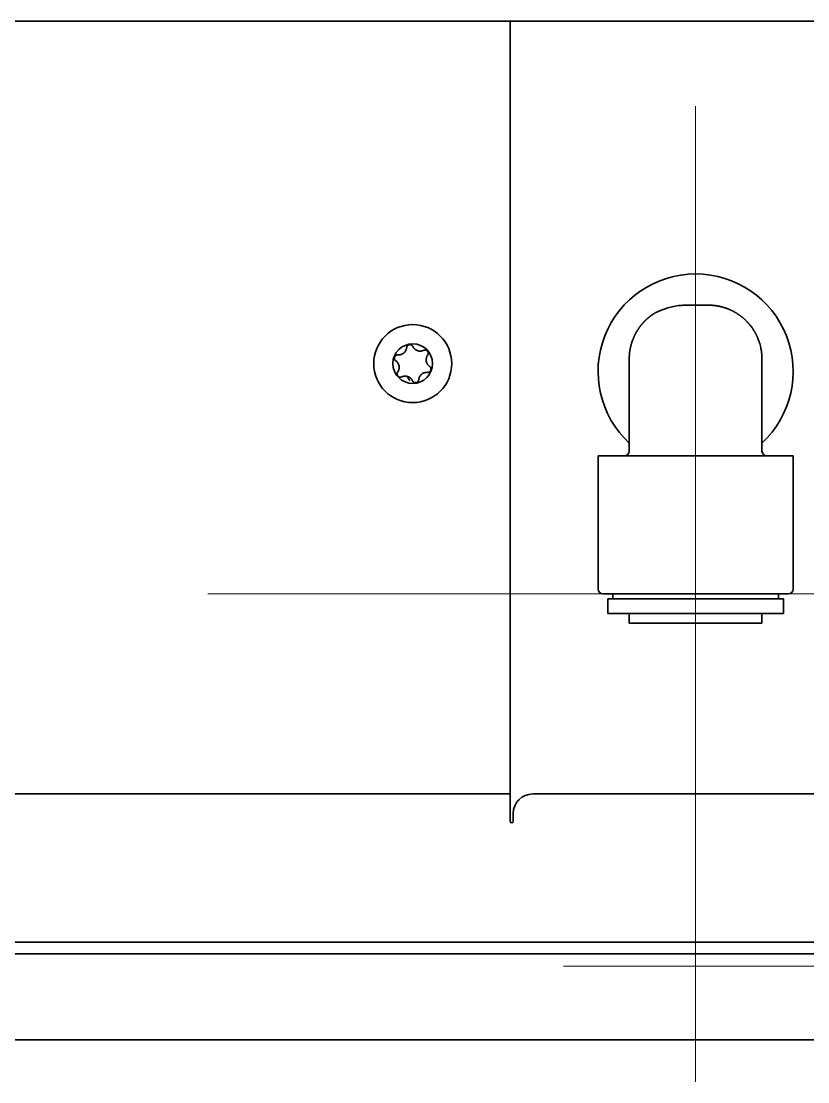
# Model space of a CAD drawing. Extents: x -760 to 4209, y 5795 to 10697.
# Drawn here: x -109 to -28.4, y 7995.1 to 8103.8 of the extents above; entities that cross this region are included whole.
import ezdxf

# ---------------------------------------------------------------- set-up
doc = ezdxf.new("R2010")
doc.units = 0
doc.header["$LTSCALE"] = 5
doc.layers.get('0').update_dxf_attribs({"linetype": 'CONTINUOUS', "lineweight": 0})
doc.layers.add('ORTHO$15', color=7, linetype='CONTINUOUS', true_color=0xffffff)

msp = doc.modelspace()

# ---------------------------------------------------------------- linework, layer by layer
at = {"color": 4}
for p, q in [((-39.86, 8095.1), (-39.86, 7995.1)), ((-89.86, 8045.1), (10.14, 8045.1))]:
    msp.add_line(p, q, dxfattribs=at)
at = {"color": 6}
msp.add_line((-53.39, 8006.95), (46.61, 8006.95), dxfattribs=at)
at = {"layer": 'ORTHO$15', "color": 7, "linetype": 'Continuous', "lineweight": 35, "extrusion": (0, 1, 0)}
for p, q in [((99.89, 8103.8), (-701.82, 8103.8)), ((-58.86, 8103.6), (-58.86, 8103.8)), ((-58.86, 8103.6), (-58.86, 8025.4)), ((-41.16, 8074.7), (-38.56, 8074.7)), ((-46.66, 8059.75), (-46.66, 8069.2)), ((-33.06, 8069.2), (-33.06, 8059.75)), ((-29.86, 8059.25), (-49.86, 8059.25)), ((-49.86, 8059.25), (-49.86, 8045.6)), ((-29.86, 8045.6), (-29.86, 8059.25)), ((-30.36, 8045.1), (-49.36, 8045.1)), ((-48.36, 8045.1), (-48.36, 8044.6)), ((-31.36, 8044.6), (-31.36, 8045.1)), ((-48.86, 8044.6), (-30.86, 8044.6)), ((-48.86, 8044.6), (-48.86, 8043.1)), ((-30.86, 8043.1), (-30.86, 8044.6)), ((-30.86, 8043.1), (-48.86, 8043.1)), ((-46.66, 8043.1), (-46.66, 8042.1)), ((-33.06, 8042.1), (-33.06, 8043.1)), ((-33.06, 8042.1), (-46.66, 8042.1)), ((-58.86, 8024.6), (-525.46, 8024.6)), ((-525.46, 8024.6), (-58.86, 8024.6)), ((-58.86, 8024.6), (-58.86, 8025.4)), ((-58.86, 8022.8), (-58.86, 8024.6)), ((-56.56, 8024.6), (-14.19, 8024.6)), ((-58.86, 8022.8), (-58.86, 8021.8)), ((-58.56, 8022.6), (-58.56, 8021.8)), ((-12.56, 8009.4), (-756.46, 8009.4)), ((-691.81, 8008.2), (-8.08, 8008.2)), ((34.89, 7999.4), (-691.81, 7999.4))]:
    msp.add_line(p, q, dxfattribs=at)
at = {"layer": 'ORTHO$15', "color": 7, "linetype": 'Continuous', "lineweight": 35}
msp.add_circle((-68.86, 8068.71), 4, dxfattribs=at)
at = {"layer": 'ORTHO$15', "color": 7, "linetype": 'Continuous', "lineweight": 35, "extrusion": (0, 0, -1)}
msp.add_circle((68.86, 8068.71), 2.03, dxfattribs=at)
at = {"layer": 'ORTHO$15', "color": 7, "linetype": 'Continuous', "lineweight": 35}
for centre, radius, start, end in [((-39.86, 8067.9), 10, 312.8479, 227.152), ((-68.86, 8067.4), 0.5, 180, 238.14), ((-47.16, 8059.75), 0.5, 270, 0), ((-32.56, 8059.75), 0.5, 180, 270), ((-49.36, 8045.6), 0.5, 180, 270), ((-30.36, 8045.6), 0.5, 270, 360), ((-56.56, 8022.6), 2, 90, 180), ((-58.71, 8021.8), 0.15, 180, 0)]:
    msp.add_arc(centre, radius, start, end, dxfattribs=at)
for points, knots in [([(-41.16, 8074.69), (-41.37, 8074.68), (-41.77, 8074.64), (-42.6, 8074.48), (-43.18, 8074.28), (-43.56, 8074.12)], [0, 0, 0, 0, 0.271967, 0.533633, 1, 1, 1, 1]), ([(-38.56, 8074.7), (-38.55, 8074.7), (-38.53, 8074.7), (-38.5, 8074.7), (-38.47, 8074.7), (-38.43, 8074.7), (-38.4, 8074.7), (-38.37, 8074.7), (-38.33, 8074.7), (-38.3, 8074.7), (-38.27, 8074.69), (-38.23, 8074.69), (-38.2, 8074.69), (-38.17, 8074.69), (-38.13, 8074.69), (-38.1, 8074.68), (-38.07, 8074.68), (-38.04, 8074.68), (-38, 8074.67), (-37.97, 8074.67), (-37.94, 8074.67), (-37.9, 8074.66), (-37.87, 8074.66), (-37.84, 8074.65), (-37.8, 8074.65), (-37.77, 8074.64), (-37.74, 8074.64), (-37.71, 8074.63), (-37.67, 8074.63), (-37.64, 8074.62), (-37.61, 8074.62), (-37.57, 8074.61), (-37.54, 8074.61), (-37.51, 8074.6), (-37.48, 8074.59), (-37.44, 8074.59), (-37.41, 8074.58), (-37.38, 8074.57), (-37.35, 8074.57), (-37.31, 8074.56), (-37.28, 8074.55), (-37.25, 8074.54), (-37.22, 8074.53), (-37.18, 8074.53), (-37.15, 8074.52), (-37.12, 8074.51), (-37.09, 8074.5), (-37.06, 8074.49), (-37.02, 8074.48), (-36.99, 8074.47), (-36.96, 8074.46), (-36.93, 8074.45), (-36.9, 8074.44), (-36.86, 8074.43), (-36.83, 8074.42), (-36.8, 8074.41), (-36.77, 8074.4), (-36.74, 8074.39), (-36.71, 8074.38), (-36.68, 8074.37), (-36.64, 8074.36), (-36.61, 8074.34), (-36.58, 8074.33), (-36.55, 8074.32), (-36.52, 8074.31), (-36.49, 8074.29), (-36.46, 8074.28), (-36.42, 8074.27), (-36.37, 8074.24), (-36.31, 8074.22), (-36.26, 8074.19), (-36.2, 8074.17), (-36.14, 8074.14), (-36.09, 8074.11), (-36.03, 8074.08), (-35.97, 8074.05), (-35.92, 8074.02), (-35.86, 8073.99), (-35.81, 8073.96), (-35.75, 8073.93), (-35.7, 8073.9), (-35.64, 8073.86), (-35.59, 8073.83), (-35.53, 8073.79), (-35.48, 8073.76), (-35.43, 8073.72), (-35.37, 8073.68), (-35.32, 8073.64), (-35.27, 8073.6), (-35.21, 8073.56), (-35.16, 8073.52), (-35.11, 8073.48), (-35.06, 8073.44), (-35.01, 8073.4), (-34.95, 8073.35), (-34.9, 8073.31), (-34.85, 8073.26), (-34.8, 8073.22), (-34.75, 8073.17), (-34.71, 8073.12), (-34.66, 8073.07), (-34.61, 8073.02), (-34.58, 8072.99), (-34.56, 8072.97)], [0, 0, 0, 0, 0.007246, 0.014493, 0.021741, 0.028991, 0.036242, 0.043494, 0.050748, 0.058003, 0.065259, 0.072517, 0.079777, 0.087038, 0.094301, 0.101566, 0.108833, 0.116101, 0.123372, 0.130644, 0.137918, 0.145195, 0.152473, 0.159754, 0.167037, 0.174322, 0.18161, 0.1889, 0.196192, 0.203487, 0.210784, 0.218084, 0.225386, 0.232692, 0.24, 0.24731, 0.254624, 0.26194, 0.26926, 0.276582, 0.283908, 0.291236, 0.298568, 0.305903, 0.313241, 0.320582, 0.327927, 0.335275, 0.342627, 0.349982, 0.35734, 0.364702, 0.372068, 0.379438, 0.386811, 0.394188, 0.401569, 0.408954, 0.416342, 0.423735, 0.431132, 0.438533, 0.445937, 0.453347, 0.46076, 0.468178, 0.4756, 0.483026, 0.496775, 0.510581, 0.524444, 0.538365, 0.552343, 0.566381, 0.580476, 0.59463, 0.608844, 0.623117, 0.637449, 0.651842, 0.666295, 0.680808, 0.695382, 0.710017, 0.724713, 0.739471, 0.754291, 0.769172, 0.784116, 0.799122, 0.814192, 0.829324, 0.844519, 0.859778, 0.8751, 0.890487, 0.905937, 0.921452, 0.937032, 0.952676, 0.968386, 0.98416, 1, 1, 1, 1]), ([(-45.25, 8072.88), (-45.24, 8072.89), (-45.23, 8072.91), (-45.2, 8072.93), (-45.18, 8072.96), (-45.16, 8072.98), (-45.14, 8073.01), (-45.11, 8073.03), (-45.09, 8073.05), (-45.07, 8073.08), (-45.04, 8073.1), (-45.02, 8073.13), (-45, 8073.15), (-44.97, 8073.17), (-44.95, 8073.19), (-44.92, 8073.22), (-44.9, 8073.24), (-44.88, 8073.26), (-44.85, 8073.28), (-44.83, 8073.31), (-44.8, 8073.33), (-44.78, 8073.35), (-44.75, 8073.37), (-44.73, 8073.39), (-44.7, 8073.41), (-44.68, 8073.43), (-44.65, 8073.45), (-44.63, 8073.47), (-44.6, 8073.49), (-44.58, 8073.51), (-44.55, 8073.53), (-44.53, 8073.55), (-44.5, 8073.57), (-44.48, 8073.59), (-44.45, 8073.61), (-44.43, 8073.63), (-44.4, 8073.65), (-44.38, 8073.67), (-44.35, 8073.69), (-44.32, 8073.7), (-44.3, 8073.72), (-44.27, 8073.74), (-44.25, 8073.76), (-44.22, 8073.78), (-44.19, 8073.79), (-44.17, 8073.81), (-44.14, 8073.83), (-44.11, 8073.84), (-44.09, 8073.86), (-44.06, 8073.88), (-44.04, 8073.89), (-44.01, 8073.91), (-43.98, 8073.93), (-43.96, 8073.94), (-43.94, 8073.95), (-43.93, 8073.96)], [0, 0, 0, 0, 0.019944, 0.039845, 0.059704, 0.079521, 0.099296, 0.119028, 0.138718, 0.158366, 0.177972, 0.197536, 0.217058, 0.236539, 0.255977, 0.275374, 0.294729, 0.314042, 0.333314, 0.352545, 0.371734, 0.390881, 0.409988, 0.429053, 0.448077, 0.46706, 0.486002, 0.504902, 0.523762, 0.542582, 0.56136, 0.580098, 0.598795, 0.617452, 0.636068, 0.654643, 0.673179, 0.691674, 0.710129, 0.728543, 0.746918, 0.765253, 0.783548, 0.801803, 0.820018, 0.838193, 0.856329, 0.874426, 0.892483, 0.9105, 0.928478, 0.946417, 0.964317, 0.982178, 1, 1, 1, 1]), ([(-43.54, 8074.12), (-43.66, 8074.08), (-43.81, 8074.02), (-43.9, 8073.97), (-43.93, 8073.96)], [0, 0, 0, 0, 0.723431, 1, 1, 1, 1]), ([(-45.91, 8071.99), (-45.9, 8072), (-45.89, 8072.02), (-45.87, 8072.05), (-45.85, 8072.08), (-45.83, 8072.11), (-45.81, 8072.14), (-45.79, 8072.17), (-45.77, 8072.2), (-45.75, 8072.23), (-45.73, 8072.26), (-45.71, 8072.29), (-45.69, 8072.32), (-45.67, 8072.35), (-45.65, 8072.38), (-45.63, 8072.41), (-45.61, 8072.44), (-45.59, 8072.47), (-45.57, 8072.5), (-45.55, 8072.53), (-45.53, 8072.55), (-45.5, 8072.58), (-45.48, 8072.61), (-45.46, 8072.64), (-45.44, 8072.67), (-45.41, 8072.69), (-45.39, 8072.72), (-45.37, 8072.75), (-45.34, 8072.78), (-45.32, 8072.8), (-45.3, 8072.83), (-45.27, 8072.86), (-45.26, 8072.88), (-45.25, 8072.88)], [0, 0, 0, 0, 0.032544, 0.065067, 0.097571, 0.130056, 0.162521, 0.194966, 0.227392, 0.259799, 0.292186, 0.324554, 0.356903, 0.389233, 0.421545, 0.453837, 0.486111, 0.518365, 0.550602, 0.582819, 0.615019, 0.6472, 0.679362, 0.711507, 0.743633, 0.775741, 0.807831, 0.839904, 0.871958, 0.903995, 0.936014, 0.968016, 1, 1, 1, 1]), ([(-34.56, 8072.97), (-34.56, 8072.97), (-34.56, 8072.97), (-34.56, 8072.97), (-34.56, 8072.97), (-34.56, 8072.97), (-34.56, 8072.97), (-34.56, 8072.97), (-34.56, 8072.97), (-34.56, 8072.97), (-34.56, 8072.97), (-34.56, 8072.97), (-34.55, 8072.97), (-34.55, 8072.96), (-34.55, 8072.96), (-34.55, 8072.96), (-34.55, 8072.96), (-34.55, 8072.96), (-34.54, 8072.95), (-34.54, 8072.95), (-34.54, 8072.95), (-34.54, 8072.95), (-34.53, 8072.94), (-34.53, 8072.94), (-34.53, 8072.94), (-34.53, 8072.94), (-34.52, 8072.93), (-34.52, 8072.93), (-34.52, 8072.93), (-34.51, 8072.92), (-34.51, 8072.92), (-34.51, 8072.91), (-34.5, 8072.91), (-34.5, 8072.91), (-34.49, 8072.9), (-34.49, 8072.9), (-34.49, 8072.89), (-34.48, 8072.89), (-34.48, 8072.88), (-34.47, 8072.88), (-34.47, 8072.87), (-34.46, 8072.87), (-34.46, 8072.86), (-34.45, 8072.86), (-34.45, 8072.85), (-34.44, 8072.84), (-34.44, 8072.84), (-34.43, 8072.83), (-34.43, 8072.82), (-34.42, 8072.82), (-34.41, 8072.81), (-34.41, 8072.8), (-34.39, 8072.78), (-34.36, 8072.74), (-34.31, 8072.69), (-34.24, 8072.6), (-34.14, 8072.47), (-34.04, 8072.34), (-33.98, 8072.24), (-33.95, 8072.19), (-33.91, 8072.13), (-33.88, 8072.08), (-33.84, 8072.02), (-33.81, 8071.96), (-33.77, 8071.9), (-33.74, 8071.84), (-33.7, 8071.78), (-33.67, 8071.71), (-33.64, 8071.65), (-33.61, 8071.58), (-33.59, 8071.54), (-33.57, 8071.51)], [0, 0, 0, 0, 0.000072, 0.00024, 0.000507, 0.000875, 0.001344, 0.001915, 0.002586, 0.003359, 0.004234, 0.00521, 0.006287, 0.007466, 0.008746, 0.010127, 0.01161, 0.013195, 0.014881, 0.016668, 0.018557, 0.020547, 0.022639, 0.024832, 0.027126, 0.029523, 0.03202, 0.034619, 0.03732, 0.040122, 0.043025, 0.04603, 0.049136, 0.052344, 0.055653, 0.059064, 0.062576, 0.06619, 0.069905, 0.073722, 0.07764, 0.08166, 0.085781, 0.090003, 0.094327, 0.098753, 0.10328, 0.107908, 0.112638, 0.11747, 0.122403, 0.127437, 0.132573, 0.172413, 0.210134, 0.245735, 0.368661, 0.489602, 0.52566, 0.562252, 0.599377, 0.637035, 0.675227, 0.713952, 0.753212, 0.793006, 0.833335, 0.874199, 0.915597, 0.957531, 1, 1, 1, 1]), ([(-46.52, 8070.44), (-46.52, 8070.44), (-46.52, 8070.45), (-46.52, 8070.45), (-46.52, 8070.45), (-46.52, 8070.46), (-46.52, 8070.46), (-46.52, 8070.47), (-46.51, 8070.48), (-46.51, 8070.49), (-46.51, 8070.5), (-46.51, 8070.51), (-46.5, 8070.52), (-46.5, 8070.54), (-46.5, 8070.55), (-46.49, 8070.57), (-46.49, 8070.58), (-46.48, 8070.6), (-46.48, 8070.62), (-46.47, 8070.64), (-46.47, 8070.66), (-46.46, 8070.68), (-46.46, 8070.71), (-46.45, 8070.73), (-46.43, 8070.78), (-46.41, 8070.86), (-46.37, 8070.97), (-46.33, 8071.08), (-46.3, 8071.18), (-46.26, 8071.27), (-46.23, 8071.36), (-46.19, 8071.43), (-46.16, 8071.51), (-46.12, 8071.59), (-46.09, 8071.66), (-46.05, 8071.73), (-46.01, 8071.8), (-45.98, 8071.86), (-45.94, 8071.93), (-45.92, 8071.97), (-45.91, 8071.99)], [0, 0, 0, 0, 0.001084, 0.002835, 0.005255, 0.008345, 0.012105, 0.016535, 0.021635, 0.027404, 0.033844, 0.040955, 0.048735, 0.057185, 0.066306, 0.076097, 0.086558, 0.09769, 0.109492, 0.121964, 0.135106, 0.148918, 0.163401, 0.178554, 0.194377, 0.260115, 0.3281, 0.398332, 0.47081, 0.524543, 0.577151, 0.628633, 0.67899, 0.728222, 0.776329, 0.823312, 0.86917, 0.913904, 0.957514, 1, 1, 1, 1]), ([(-33.57, 8071.51), (-33.57, 8071.51), (-33.57, 8071.5), (-33.56, 8071.47), (-33.53, 8071.42), (-33.49, 8071.33), (-33.44, 8071.2), (-33.38, 8071.05), (-33.32, 8070.86), (-33.25, 8070.64), (-33.2, 8070.41), (-33.16, 8070.23), (-33.14, 8070.09), (-33.11, 8069.94), (-33.1, 8069.83), (-33.09, 8069.73), (-33.08, 8069.67), (-33.08, 8069.6), (-33.07, 8069.53), (-33.07, 8069.47), (-33.07, 8069.4), (-33.07, 8069.34), (-33.07, 8069.27), (-33.06, 8069.22), (-33.06, 8069.2)], [0, 0, 0, 0, 0.005143, 0.01713, 0.034627, 0.070672, 0.141624, 0.208878, 0.274101, 0.391511, 0.502149, 0.563917, 0.625502, 0.686904, 0.748126, 0.776277, 0.804386, 0.832454, 0.86048, 0.888465, 0.916409, 0.944313, 0.972176, 1, 1, 1, 1]), ([(-70.38, 8069.6), (-70.32, 8069.6), (-70.27, 8069.6), (-70.19, 8069.61), (-70.16, 8069.61), (-70.12, 8069.62), (-70.11, 8069.62), (-70.09, 8069.63), (-70.07, 8069.63), (-70.01, 8069.65), (-69.96, 8069.67), (-69.9, 8069.71), (-69.89, 8069.71), (-69.86, 8069.73), (-69.85, 8069.74), (-69.82, 8069.76), (-69.8, 8069.77), (-69.73, 8069.83), (-69.7, 8069.87), (-69.65, 8069.93), (-69.63, 8069.95), (-69.61, 8069.99), (-69.6, 8070), (-69.59, 8070.02), (-69.58, 8070.03), (-69.55, 8070.09), (-69.53, 8070.14), (-69.51, 8070.22), (-69.5, 8070.25), (-69.49, 8070.3), (-69.49, 8070.32), (-69.48, 8070.35)], [0, 0, 0, 0, 0.125, 0.125, 0.1875, 0.1875, 0.21875, 0.21875, 0.25, 0.25, 0.375, 0.375, 0.40625, 0.40625, 0.4375, 0.4375, 0.5, 0.5, 0.625, 0.625, 0.6875, 0.6875, 0.71875, 0.71875, 0.75, 0.75, 0.875, 0.875, 0.9375, 0.9375, 1, 1, 1, 1]), ([(-69.48, 8070.35), (-69.48, 8070.37), (-69.48, 8070.4), (-69.47, 8070.44), (-69.45, 8070.46), (-69.45, 8070.47), (-69.44, 8070.49), (-69.44, 8070.5), (-69.42, 8070.52), (-69.41, 8070.53), (-69.39, 8070.55), (-69.39, 8070.56), (-69.37, 8070.57), (-69.37, 8070.58), (-69.34, 8070.6), (-69.33, 8070.61), (-69.3, 8070.62), (-69.3, 8070.62), (-69.28, 8070.63), (-69.27, 8070.63), (-69.24, 8070.64), (-69.23, 8070.65), (-69.2, 8070.65), (-69.19, 8070.66), (-69.17, 8070.66), (-69.16, 8070.66), (-69.13, 8070.66), (-69.12, 8070.66), (-69.09, 8070.65), (-69.08, 8070.65), (-69.06, 8070.65), (-69.05, 8070.64), (-69.03, 8070.63), (-69.01, 8070.63), (-68.98, 8070.61), (-68.98, 8070.61), (-68.96, 8070.6), (-68.95, 8070.59), (-68.93, 8070.58), (-68.92, 8070.57), (-68.9, 8070.55), (-68.89, 8070.54), (-68.88, 8070.53), (-68.88, 8070.52), (-68.86, 8070.5), (-68.85, 8070.48), (-68.84, 8070.46)], [0, 0, 0, 0, 0.0625, 0.125, 0.125, 0.15625, 0.15625, 0.1875, 0.1875, 0.25, 0.25, 0.28125, 0.28125, 0.3125, 0.3125, 0.375, 0.375, 0.40625, 0.40625, 0.4375, 0.4375, 0.5, 0.5, 0.53125, 0.53125, 0.5625, 0.5625, 0.625, 0.625, 0.65625, 0.65625, 0.6875, 0.6875, 0.75, 0.75, 0.78125, 0.78125, 0.8125, 0.8125, 0.875, 0.875, 0.90625, 0.90625, 0.9375, 0.9375, 1, 1, 1, 1]), ([(-68.84, 8070.46), (-68.82, 8070.42), (-68.79, 8070.37), (-68.75, 8070.31), (-68.73, 8070.28), (-68.7, 8070.25), (-68.69, 8070.24), (-68.68, 8070.23), (-68.67, 8070.22), (-68.62, 8070.17), (-68.57, 8070.14), (-68.52, 8070.1), (-68.5, 8070.1), (-68.48, 8070.08), (-68.47, 8070.08), (-68.43, 8070.06), (-68.41, 8070.05), (-68.33, 8070.02), (-68.28, 8070.01), (-68.21, 8070), (-68.2, 8069.99), (-68.17, 8069.99), (-68.13, 8069.99), (-68.06, 8069.99), (-68.01, 8069.99), (-67.97, 8070), (-67.95, 8070), (-67.93, 8070.01), (-67.92, 8070.01), (-67.85, 8070.03), (-67.8, 8070.04), (-67.75, 8070.07)], [0, 0, 0, 0, 0.125, 0.125, 0.1875, 0.1875, 0.21875, 0.21875, 0.25, 0.25, 0.375, 0.375, 0.40625, 0.40625, 0.4375, 0.4375, 0.5, 0.5, 0.625, 0.625, 0.65625, 0.65625, 0.6875, 0.75, 0.8125, 0.8125, 0.84375, 0.84375, 0.875, 0.875, 1, 1, 1, 1]), ([(-67.75, 8070.07), (-67.74, 8070.07), (-67.7, 8070.09), (-67.67, 8070.09), (-67.64, 8070.1), (-67.63, 8070.1), (-67.61, 8070.1), (-67.6, 8070.1), (-67.57, 8070.1), (-67.56, 8070.09), (-67.53, 8070.09), (-67.52, 8070.09), (-67.5, 8070.08), (-67.49, 8070.08), (-67.47, 8070.07), (-67.45, 8070.06), (-67.43, 8070.04), (-67.42, 8070.04), (-67.41, 8070.03), (-67.4, 8070.02), (-67.38, 8070), (-67.36, 8069.99), (-67.35, 8069.97), (-67.34, 8069.96), (-67.33, 8069.95), (-67.32, 8069.94), (-67.31, 8069.92), (-67.3, 8069.9), (-67.29, 8069.87), (-67.29, 8069.86), (-67.28, 8069.85), (-67.28, 8069.84), (-67.28, 8069.81), (-67.27, 8069.79), (-67.27, 8069.76), (-67.27, 8069.76), (-67.27, 8069.74), (-67.27, 8069.73), (-67.28, 8069.7), (-67.28, 8069.68), (-67.29, 8069.66), (-67.29, 8069.65), (-67.3, 8069.63), (-67.3, 8069.62), (-67.31, 8069.6), (-67.32, 8069.58), (-67.33, 8069.57)], [0, 0, 0, 0, 0.0625, 0.125, 0.125, 0.15625, 0.15625, 0.1875, 0.1875, 0.25, 0.25, 0.28125, 0.28125, 0.3125, 0.3125, 0.375, 0.375, 0.40625, 0.40625, 0.4375, 0.4375, 0.5, 0.5, 0.53125, 0.53125, 0.5625, 0.5625, 0.625, 0.625, 0.65625, 0.65625, 0.6875, 0.6875, 0.75, 0.75, 0.78125, 0.78125, 0.8125, 0.8125, 0.875, 0.875, 0.90625, 0.90625, 0.9375, 0.9375, 1, 1, 1, 1]), ([(-46.66, 8069.2), (-46.66, 8069.2), (-46.66, 8069.21), (-46.66, 8069.21), (-46.66, 8069.23), (-46.66, 8069.24), (-46.66, 8069.26), (-46.66, 8069.3), (-46.66, 8069.36), (-46.66, 8069.44), (-46.66, 8069.52), (-46.65, 8069.61), (-46.64, 8069.73), (-46.63, 8069.86), (-46.61, 8069.98), (-46.59, 8070.09), (-46.58, 8070.18), (-46.56, 8070.27), (-46.55, 8070.34), (-46.53, 8070.39), (-46.53, 8070.43), (-46.52, 8070.44)], [0, 0, 0, 0, 0.002382, 0.008193, 0.017432, 0.030099, 0.046195, 0.06572, 0.128559, 0.190061, 0.250228, 0.316301, 0.411015, 0.534368, 0.629864, 0.715701, 0.791878, 0.858397, 0.915257, 0.962458, 1, 1, 1, 1]), ([(-70.6, 8068.99), (-70.61, 8069), (-70.64, 8069.03), (-70.66, 8069.05), (-70.68, 8069.07), (-70.69, 8069.08), (-70.7, 8069.1), (-70.7, 8069.11), (-70.71, 8069.13), (-70.72, 8069.15), (-70.73, 8069.17), (-70.73, 8069.18), (-70.73, 8069.2), (-70.74, 8069.21), (-70.74, 8069.24), (-70.74, 8069.25), (-70.74, 8069.28), (-70.74, 8069.29), (-70.74, 8069.31), (-70.74, 8069.32), (-70.73, 8069.35), (-70.73, 8069.36), (-70.72, 8069.39), (-70.71, 8069.4), (-70.71, 8069.42), (-70.7, 8069.42), (-70.69, 8069.45), (-70.68, 8069.46), (-70.66, 8069.49), (-70.65, 8069.49), (-70.64, 8069.51), (-70.64, 8069.51), (-70.62, 8069.53), (-70.61, 8069.53), (-70.6, 8069.54), (-70.59, 8069.55), (-70.57, 8069.56), (-70.55, 8069.57), (-70.53, 8069.58), (-70.52, 8069.58), (-70.5, 8069.59), (-70.49, 8069.59), (-70.47, 8069.6), (-70.45, 8069.6), (-70.42, 8069.6), (-70.41, 8069.6), (-70.39, 8069.6), (-70.38, 8069.6), (-70.38, 8069.6)], [0, 0, 0, 0, 0.0625, 0.125, 0.125, 0.15625, 0.15625, 0.1875, 0.1875, 0.25, 0.25, 0.28125, 0.28125, 0.3125, 0.3125, 0.375, 0.375, 0.40625, 0.40625, 0.4375, 0.4375, 0.5, 0.5, 0.53125, 0.53125, 0.5625, 0.5625, 0.625, 0.625, 0.65625, 0.65625, 0.6875, 0.6875, 0.71875, 0.71875, 0.75, 0.75, 0.8125, 0.8125, 0.84375, 0.84375, 0.875, 0.875, 0.9375, 0.9375, 0.96875, 0.96875, 1, 1, 1, 1]), ([(-70.4, 8067.85), (-70.37, 8067.89), (-70.34, 8067.94), (-70.31, 8068.01), (-70.3, 8068.03), (-70.28, 8068.07), (-70.28, 8068.09), (-70.27, 8068.11), (-70.27, 8068.12), (-70.26, 8068.19), (-70.25, 8068.24), (-70.25, 8068.31), (-70.25, 8068.33), (-70.25, 8068.35), (-70.25, 8068.37), (-70.25, 8068.41), (-70.26, 8068.43), (-70.27, 8068.51), (-70.28, 8068.57), (-70.31, 8068.63), (-70.31, 8068.64), (-70.33, 8068.67), (-70.34, 8068.7), (-70.38, 8068.76), (-70.41, 8068.81), (-70.43, 8068.84), (-70.44, 8068.85), (-70.46, 8068.87), (-70.47, 8068.88), (-70.51, 8068.93), (-70.55, 8068.96), (-70.6, 8068.99)], [0, 0, 0, 0, 0.125, 0.125, 0.1875, 0.1875, 0.21875, 0.21875, 0.25, 0.25, 0.375, 0.375, 0.40625, 0.40625, 0.4375, 0.4375, 0.5, 0.5, 0.625, 0.625, 0.65625, 0.65625, 0.6875, 0.75, 0.8125, 0.8125, 0.84375, 0.84375, 0.875, 0.875, 1, 1, 1, 1]), ([(-67.33, 8069.57), (-67.36, 8069.52), (-67.39, 8069.48), (-67.42, 8069.4), (-67.43, 8069.38), (-67.44, 8069.34), (-67.45, 8069.33), (-67.46, 8069.3), (-67.46, 8069.29), (-67.47, 8069.22), (-67.48, 8069.17), (-67.48, 8069.1), (-67.48, 8069.09), (-67.48, 8069.06), (-67.48, 8069.05), (-67.48, 8069.01), (-67.47, 8068.98), (-67.46, 8068.9), (-67.45, 8068.85), (-67.42, 8068.78), (-67.42, 8068.77), (-67.4, 8068.75), (-67.39, 8068.71), (-67.35, 8068.65), (-67.32, 8068.61), (-67.3, 8068.58), (-67.29, 8068.57), (-67.27, 8068.55), (-67.26, 8068.54), (-67.22, 8068.49), (-67.18, 8068.45), (-67.13, 8068.42)], [0, 0, 0, 0, 0.125, 0.125, 0.1875, 0.1875, 0.21875, 0.21875, 0.25, 0.25, 0.375, 0.375, 0.40625, 0.40625, 0.4375, 0.4375, 0.5, 0.5, 0.625, 0.625, 0.65625, 0.65625, 0.6875, 0.75, 0.8125, 0.8125, 0.84375, 0.84375, 0.875, 0.875, 1, 1, 1, 1]), ([(-69.98, 8067.35), (-69.99, 8067.34), (-70.03, 8067.33), (-70.06, 8067.32), (-70.09, 8067.32), (-70.1, 8067.32), (-70.12, 8067.32), (-70.13, 8067.32), (-70.15, 8067.32), (-70.17, 8067.32), (-70.2, 8067.33), (-70.21, 8067.33), (-70.23, 8067.33), (-70.24, 8067.34), (-70.26, 8067.35), (-70.28, 8067.36), (-70.3, 8067.37), (-70.31, 8067.38), (-70.32, 8067.39), (-70.33, 8067.39), (-70.35, 8067.41), (-70.37, 8067.42), (-70.38, 8067.44), (-70.39, 8067.45), (-70.4, 8067.47), (-70.41, 8067.47), (-70.42, 8067.5), (-70.43, 8067.52), (-70.44, 8067.54), (-70.44, 8067.55), (-70.45, 8067.57), (-70.45, 8067.58), (-70.45, 8067.6), (-70.46, 8067.62), (-70.46, 8067.65), (-70.46, 8067.66), (-70.46, 8067.68), (-70.46, 8067.69), (-70.45, 8067.71), (-70.45, 8067.73), (-70.44, 8067.76), (-70.44, 8067.77), (-70.43, 8067.78), (-70.43, 8067.79), (-70.42, 8067.82), (-70.41, 8067.83), (-70.4, 8067.85)], [0, 0, 0, 0, 0.0625, 0.125, 0.125, 0.15625, 0.15625, 0.1875, 0.1875, 0.25, 0.25, 0.28125, 0.28125, 0.3125, 0.3125, 0.375, 0.375, 0.40625, 0.40625, 0.4375, 0.4375, 0.5, 0.5, 0.53125, 0.53125, 0.5625, 0.5625, 0.625, 0.625, 0.65625, 0.65625, 0.6875, 0.6875, 0.75, 0.75, 0.78125, 0.78125, 0.8125, 0.8125, 0.875, 0.875, 0.90625, 0.90625, 0.9375, 0.9375, 1, 1, 1, 1]), ([(-67.35, 8067.81), (-67.41, 8067.82), (-67.46, 8067.82), (-67.54, 8067.81), (-67.57, 8067.8), (-67.62, 8067.79), (-67.64, 8067.78), (-67.72, 8067.76), (-67.77, 8067.74), (-67.83, 8067.71), (-67.84, 8067.7), (-67.87, 8067.69), (-67.88, 8067.68), (-67.91, 8067.66), (-67.93, 8067.64), (-68, 8067.59), (-68.03, 8067.55), (-68.08, 8067.48), (-68.1, 8067.46), (-68.12, 8067.43), (-68.13, 8067.42), (-68.14, 8067.39), (-68.15, 8067.38), (-68.18, 8067.32), (-68.2, 8067.27), (-68.22, 8067.2), (-68.23, 8067.17), (-68.24, 8067.12), (-68.24, 8067.09), (-68.24, 8067.06)], [0, 0, 0, 0, 0.125, 0.125, 0.1875, 0.1875, 0.25, 0.25, 0.375, 0.375, 0.40625, 0.40625, 0.4375, 0.4375, 0.5, 0.5, 0.625, 0.625, 0.6875, 0.6875, 0.71875, 0.71875, 0.75, 0.75, 0.875, 0.875, 0.9375, 0.9375, 1, 1, 1, 1]), ([(-67.13, 8068.42), (-67.12, 8068.41), (-67.09, 8068.39), (-67.07, 8068.36), (-67.05, 8068.34), (-67.04, 8068.33), (-67.03, 8068.32), (-67.03, 8068.31), (-67.02, 8068.28), (-67.01, 8068.27), (-67, 8068.24), (-67, 8068.23), (-67, 8068.21), (-66.99, 8068.21), (-66.99, 8068.18), (-66.99, 8068.16), (-66.99, 8068.13), (-66.99, 8068.12), (-66.99, 8068.1), (-66.99, 8068.09), (-67, 8068.07), (-67, 8068.05), (-67.01, 8068.02), (-67.02, 8068.01), (-67.02, 8068), (-67.03, 8067.99), (-67.04, 8067.97), (-67.05, 8067.95), (-67.07, 8067.93), (-67.08, 8067.92), (-67.09, 8067.91), (-67.09, 8067.9), (-67.11, 8067.89), (-67.12, 8067.88), (-67.13, 8067.87), (-67.14, 8067.87), (-67.16, 8067.85), (-67.18, 8067.84), (-67.2, 8067.83), (-67.21, 8067.83), (-67.23, 8067.82), (-67.24, 8067.82), (-67.26, 8067.82), (-67.28, 8067.81), (-67.31, 8067.81), (-67.32, 8067.81), (-67.34, 8067.81), (-67.35, 8067.81), (-67.35, 8067.81)], [0, 0, 0, 0, 0.0625, 0.125, 0.125, 0.15625, 0.15625, 0.1875, 0.1875, 0.25, 0.25, 0.28125, 0.28125, 0.3125, 0.3125, 0.375, 0.375, 0.40625, 0.40625, 0.4375, 0.4375, 0.5, 0.5, 0.53125, 0.53125, 0.5625, 0.5625, 0.625, 0.625, 0.65625, 0.65625, 0.6875, 0.6875, 0.71875, 0.71875, 0.75, 0.75, 0.8125, 0.8125, 0.84375, 0.84375, 0.875, 0.875, 0.9375, 0.9375, 0.96875, 0.96875, 1, 1, 1, 1]), ([(-68.89, 8066.95), (-68.91, 8067), (-68.93, 8067.04), (-68.98, 8067.11), (-69, 8067.13), (-69.03, 8067.16), (-69.03, 8067.17), (-69.05, 8067.19), (-69.06, 8067.2), (-69.11, 8067.24), (-69.16, 8067.28), (-69.21, 8067.31), (-69.23, 8067.32), (-69.25, 8067.33), (-69.26, 8067.34), (-69.3, 8067.36), (-69.32, 8067.37), (-69.4, 8067.39), (-69.45, 8067.41), (-69.52, 8067.42), (-69.53, 8067.42), (-69.56, 8067.42), (-69.6, 8067.43), (-69.67, 8067.43), (-69.72, 8067.42), (-69.76, 8067.42), (-69.78, 8067.41), (-69.8, 8067.41), (-69.81, 8067.4), (-69.88, 8067.39), (-69.93, 8067.37), (-69.98, 8067.35)], [0, 0, 0, 0, 0.125, 0.125, 0.1875, 0.1875, 0.21875, 0.21875, 0.25, 0.25, 0.375, 0.375, 0.40625, 0.40625, 0.4375, 0.4375, 0.5, 0.5, 0.625, 0.625, 0.65625, 0.65625, 0.6875, 0.75, 0.8125, 0.8125, 0.84375, 0.84375, 0.875, 0.875, 1, 1, 1, 1]), ([(-68.24, 8067.06), (-68.25, 8067.05), (-68.25, 8067.01), (-68.26, 8066.98), (-68.28, 8066.95), (-68.28, 8066.94), (-68.29, 8066.93), (-68.29, 8066.92), (-68.31, 8066.9), (-68.32, 8066.88), (-68.34, 8066.85), (-68.36, 8066.84), (-68.39, 8066.82), (-68.4, 8066.81), (-68.43, 8066.79), (-68.43, 8066.79), (-68.45, 8066.78), (-68.46, 8066.78), (-68.49, 8066.77), (-68.5, 8066.77), (-68.53, 8066.76), (-68.54, 8066.76), (-68.56, 8066.76), (-68.57, 8066.76), (-68.6, 8066.76), (-68.61, 8066.76), (-68.64, 8066.76), (-68.65, 8066.76), (-68.67, 8066.77), (-68.68, 8066.77), (-68.7, 8066.78), (-68.72, 8066.79), (-68.74, 8066.8), (-68.75, 8066.8), (-68.77, 8066.81), (-68.78, 8066.82), (-68.8, 8066.84), (-68.81, 8066.85), (-68.83, 8066.87), (-68.84, 8066.87), (-68.85, 8066.89), (-68.85, 8066.9), (-68.87, 8066.92), (-68.88, 8066.93), (-68.89, 8066.95)], [0, 0, 0, 0, 0.0625, 0.125, 0.125, 0.15625, 0.15625, 0.1875, 0.1875, 0.25, 0.25, 0.3125, 0.3125, 0.375, 0.375, 0.40625, 0.40625, 0.4375, 0.4375, 0.5, 0.5, 0.53125, 0.53125, 0.5625, 0.5625, 0.625, 0.625, 0.65625, 0.65625, 0.6875, 0.6875, 0.75, 0.75, 0.78125, 0.78125, 0.8125, 0.8125, 0.875, 0.875, 0.90625, 0.90625, 0.9375, 0.9375, 1, 1, 1, 1])]:
    msp.add_open_spline(points, degree=3, knots=knots, dxfattribs=at)

doc.saveas('drawing.dxf')
